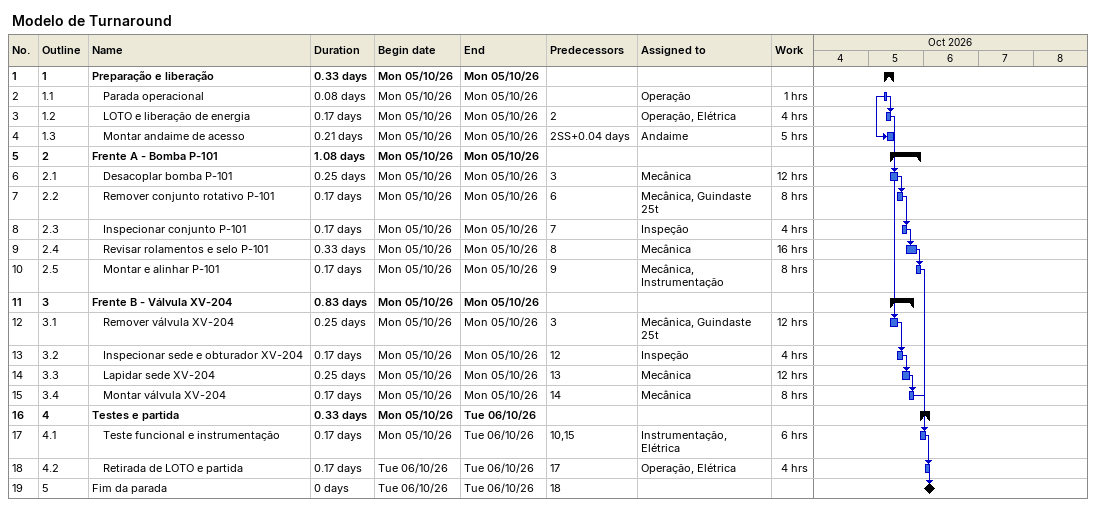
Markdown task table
Modelo de Turnaround

| ID | WBS | Task | Duration | Start | Finish | Predecessors | Resources | Work (h) |
|---|---|---|---|---|---|---|---|---|
| 1 | 1 | **Preparação e liberação** | 0.33d | 2026-10-05 | 2026-10-05 |  |  |  |
| 2 | 1.1 | Parada operacional | 0.08d | 2026-10-05 | 2026-10-05 |  | Operação | 1 |
| 3 | 1.2 | LOTO e liberação de energia | 0.17d | 2026-10-05 | 2026-10-05 | 2 | Operação, Elétrica | 4 |
| 4 | 1.3 | Montar andaime de acesso | 0.21d | 2026-10-05 | 2026-10-05 | 2SS+0.04d | Andaime | 5 |
| 5 | 2 | **Frente A - Bomba P-101** | 1.08d | 2026-10-05 | 2026-10-05 |  |  |  |
| 6 | 2.1 | Desacoplar bomba P-101 | 0.25d | 2026-10-05 | 2026-10-05 | 3 | Mecânica | 12 |
| 7 | 2.2 | Remover conjunto rotativo P-101 | 0.17d | 2026-10-05 | 2026-10-05 | 6 | Mecânica, Guindaste 25t | 8 |
| 8 | 2.3 | Inspecionar conjunto P-101 | 0.17d | 2026-10-05 | 2026-10-05 | 7 | Inspeção | 4 |
| 9 | 2.4 | Revisar rolamentos e selo P-101 | 0.33d | 2026-10-05 | 2026-10-05 | 8 | Mecânica | 16 |
| 10 | 2.5 | Montar e alinhar P-101 | 0.17d | 2026-10-05 | 2026-10-05 | 9 | Mecânica, Instrumentação | 8 |
| 11 | 3 | **Frente B - Válvula XV-204** | 0.83d | 2026-10-05 | 2026-10-05 |  |  |  |
| 12 | 3.1 | Remover válvula XV-204 | 0.25d | 2026-10-05 | 2026-10-05 | 3 | Mecânica, Guindaste 25t | 12 |
| 13 | 3.2 | Inspecionar sede e obturador XV-204 | 0.17d | 2026-10-05 | 2026-10-05 | 12 | Inspeção | 4 |
| 14 | 3.3 | Lapidar sede XV-204 | 0.25d | 2026-10-05 | 2026-10-05 | 13 | Mecânica | 12 |
| 15 | 3.4 | Montar válvula XV-204 | 0.17d | 2026-10-05 | 2026-10-05 | 14 | Mecânica | 8 |
| 16 | 4 | **Testes e partida** | 0.33d | 2026-10-05 | 2026-10-06 |  |  |  |
| 17 | 4.1 | Teste funcional e instrumentação | 0.17d | 2026-10-05 | 2026-10-06 | 10, 15 | Instrumentação, Elétrica | 6 |
| 18 | 4.2 | Retirada de LOTO e partida | 0.17d | 2026-10-06 | 2026-10-06 | 17 | Operação, Elétrica | 4 |
| 19 | 5 | Fim da parada | 0d | 2026-10-06 | 2026-10-06 | 18 |  |  |
